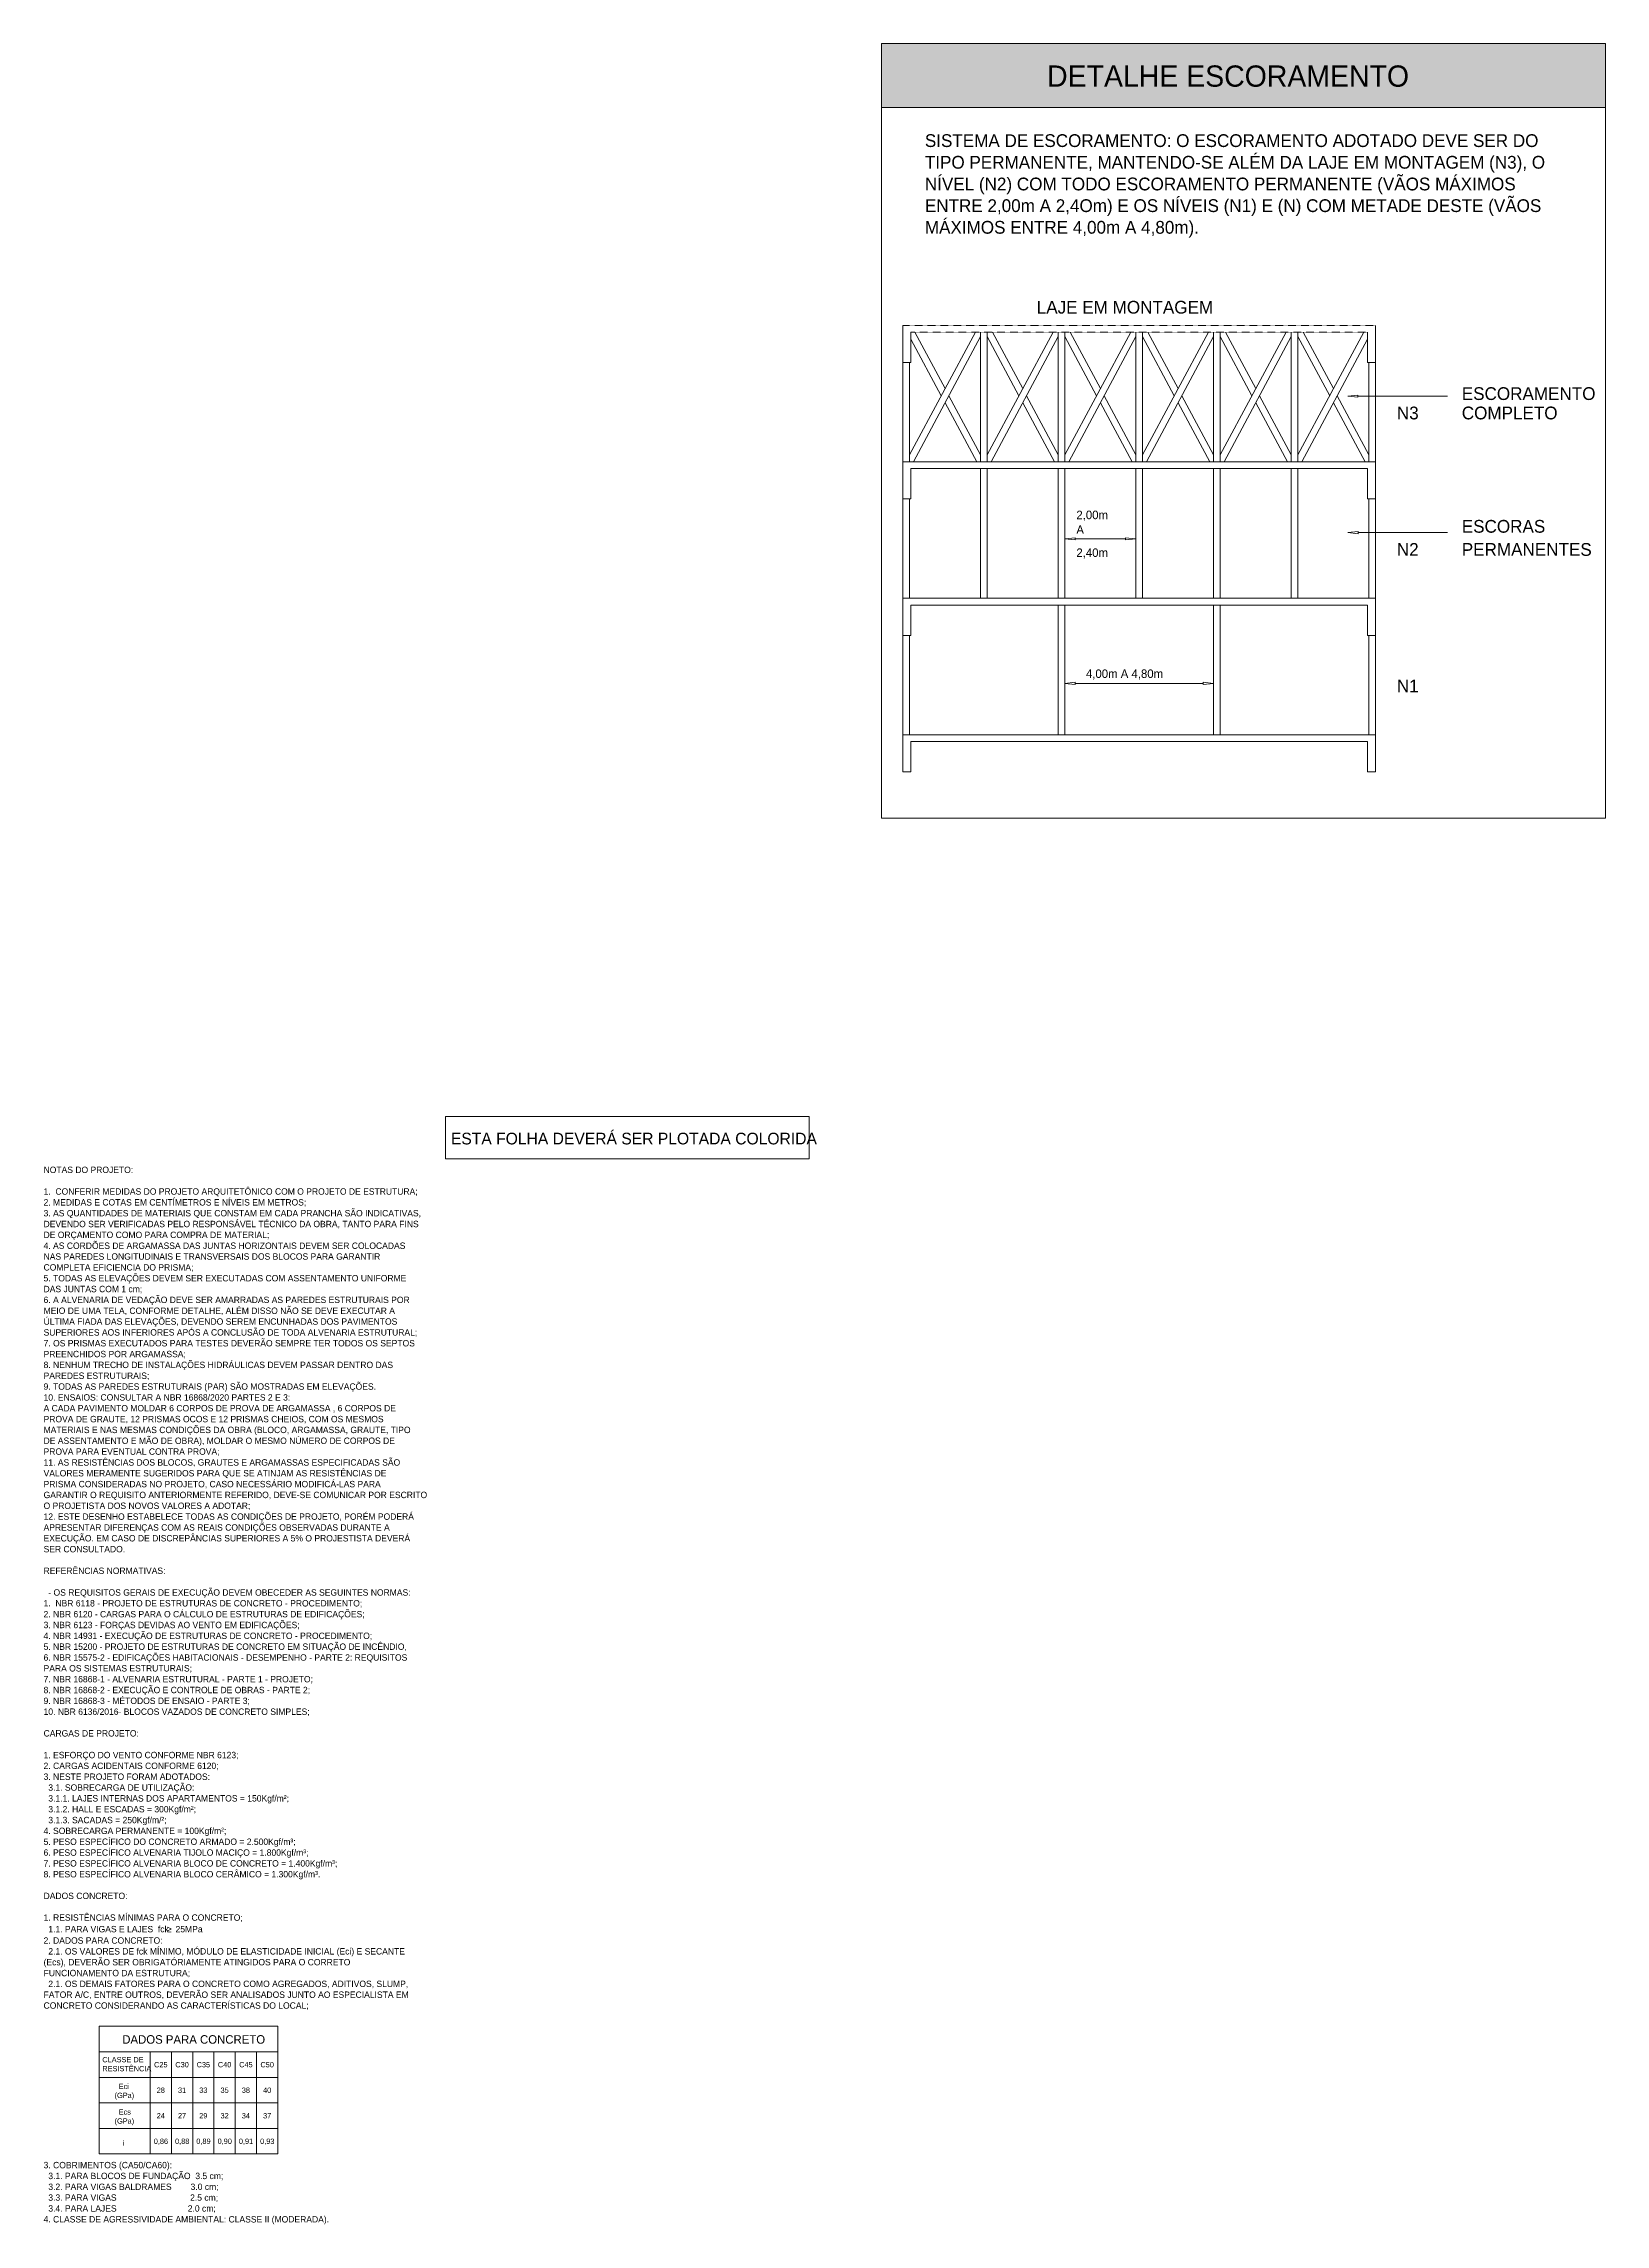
# Model space of a CAD drawing. Header units: centimetres. Extents: x 170 to 15941, y -2277 to 8860.
# Drawn here: x 170 to 3841, y -2277 to 2848 of the extents above; entities that cross this region are included whole.
import ezdxf

# ---------------------------------------------------------------- set-up
doc = ezdxf.new("R2010")
doc.units = ezdxf.units.CM
doc.linetypes.add('Projeção', pattern=[0.396875, 0.238125, -0.15875])
for name, color, linetype, lineweight, true_color in [('A-DETL-1', 1, 'Continuous', 9, 0xff0000), ('A-DETL-2', 8, 'Continuous', 9, 0x808080), ('A-DETL-GENF-1', 8, 'Continuous', 9, 0x808080), ('G-ANNO-TEXT-1', 1, 'Continuous', 9, 0xff0000)]:
    doc.layers.add(name, color=color, linetype=linetype, lineweight=lineweight, true_color=true_color)
for name, color, linetype, lineweight in [('A-DETL-THIN', 7, 'Continuous', 9), ('A-FLOR-OVHD', 7, 'Projeção', 9), ('G-ANNO-TEXT', 7, 'Continuous', 9)]:
    doc.layers.add(name, color=color, linetype=linetype, lineweight=lineweight)
doc.styles.add('Bahnschrift', font='', dxfattribs={"height": 15})
doc.styles.add('Bahnschrift_1', font='', dxfattribs={"height": 20})
doc.styles.add('Bahnschrift_2', font='', dxfattribs={"height": 12.5})
doc.styles.add('Bahnschrift_3', font='', dxfattribs={"height": 27.5})
doc.styles.add('Bahnschrift_4', font='', dxfattribs={"height": 30})
doc.styles.add('Bahnschrift_5', font='', dxfattribs={"height": 50})
doc.styles.add('Segoe UI Symbol', font='seguisym.ttf', dxfattribs={"height": 15})
doc.styles.get('Bahnschrift').set_extended_font_data('Bahnschrift')
doc.styles.get('Bahnschrift_1').set_extended_font_data('Bahnschrift')
doc.styles.get('Bahnschrift_2').set_extended_font_data('Bahnschrift')
doc.styles.get('Bahnschrift_3').set_extended_font_data('Bahnschrift')
doc.styles.get('Bahnschrift_4').set_extended_font_data('Bahnschrift')
doc.styles.get('Bahnschrift_5').set_extended_font_data('Bahnschrift')

msp = doc.modelspace()

# ---------------------------------------------------------------- hatches: boundary and pattern name
at = {"layer": 'A-DETL-GENF-1'}
msp.add_hatch(color=256, dxfattribs=at).paths.add_polyline_path([(3840.8, 2697.6), (3840.8, 2847.6), (2139.3, 2847.6), (2139.3, 2697.6)])

# ---------------------------------------------------------------- linework, layer by layer
at = {"layer": 'A-DETL-1'}
for p, q in [((1114.6, 326.7), (1969.1, 326.7)), ((1114.6, 226.7), (1114.6, 326.7)), ((1969.1, 326.7), (1969.1, 226.7)), ((1969.1, 226.7), (1114.6, 226.7))]:
    msp.add_line(p, q, dxfattribs=at)
at = {"layer": 'A-DETL-2'}
for p, q in [((3259.2, 2021.7), (3235.1, 2019.1)), ((3235.1, 2019.1), (3259.2, 2016.6)), ((3259.2, 2016.6), (3259.2, 2021.7)), ((3259.7, 1701), (3235.6, 1698.5)), ((3235.6, 1698.5), (3259.7, 1695.9)), ((3259.7, 1695.9), (3259.7, 1701)), ((2594.7, 1686.1), (2570.6, 1683.6)), ((2570.6, 1683.6), (2594.7, 1681.1)), ((2594.7, 1681.1), (2594.7, 1686.1)), ((2713.1, 1686.1), (2737.3, 1683.6)), ((2713.1, 1681.1), (2713.1, 1686.1)), ((2737.3, 1683.6), (2713.1, 1681.1)), ((2594.7, 1346.8), (2570.6, 1344.2)), ((2570.6, 1344.2), (2594.7, 1341.7)), ((2594.7, 1341.7), (2594.7, 1346.8)), ((2895.7, 1346.8), (2919.8, 1344.2)), ((2895.7, 1341.7), (2895.7, 1346.8)), ((2919.8, 1344.2), (2895.7, 1341.7))]:
    msp.add_line(p, q, dxfattribs=at)
at = {"layer": 'A-DETL-THIN'}
for p, q in [((3840.8, 2847.6), (2139.3, 2847.6)), ((2139.3, 2847.6), (2139.3, 2697.6)), ((2139.3, 1027.6), (2139.3, 2847.6)), ((2139.3, 2847.6), (3840.8, 2847.6)), ((3840.8, 2697.6), (3840.8, 2847.6)), ((3840.8, 2847.6), (3840.8, 1027.6)), ((2139.3, 2697.6), (3840.8, 2697.6)), ((2139.3, 2697.6), (3840.8, 2697.6)), ((2189.6, 2185.5), (2189.6, 2098.2)), ((2205.5, 1881.3), (2360.1, 2169.6)), ((2208.6, 2098.2), (2208.6, 2169.6)), ((2208.6, 2153.2), (2280, 2020.2)), ((2214.3, 1864.8), (2372.1, 2159.1)), ((2217.5, 2169.6), (2288.8, 2036.8)), ((2372.1, 2169.6), (2372.1, 1864.8)), ((2388, 2169.6), (2388, 1864.8)), ((2388, 1881.3), (2542.6, 2169.6)), ((2388, 2159.1), (2462.5, 2020.2)), ((2396.9, 1864.8), (2554.7, 2159.1)), ((2400.1, 2169.6), (2471.4, 2036.8)), ((2554.7, 2169.6), (2554.7, 1864.8)), ((2570.6, 2169.6), (2570.6, 1864.8)), ((2570.6, 1881.3), (2725.2, 2169.6)), ((2570.6, 2159.1), (2645.1, 2020.2)), ((2579.4, 1864.8), (2737.3, 2159.1)), ((2582.7, 2169.6), (2653.9, 2036.8)), ((2737.3, 2169.6), (2737.3, 1864.8)), ((2753.1, 2169.6), (2753.1, 1864.8)), ((2753.1, 1881.3), (2907.8, 2169.6)), ((2753.1, 2159.1), (2827.6, 2020.2)), ((2762, 1864.8), (2919.8, 2159.1)), ((2765.2, 2169.6), (2836.5, 2036.8)), ((2919.8, 2169.6), (2919.8, 1864.8)), ((2935.7, 2169.6), (2935.7, 1864.8)), ((2935.7, 1881.3), (3090.3, 2169.6)), ((2935.7, 2159.1), (3010.2, 2020.2)), ((2944.6, 1864.8), (3102.4, 2159.1)), ((2947.8, 2169.6), (3019.1, 2036.8)), ((3102.4, 2169.6), (3102.4, 1864.8)), ((3118.3, 2169.6), (3118.3, 1864.8)), ((3118.3, 1881.3), (3272.9, 2169.6)), ((3118.3, 2159.1), (3192.8, 2020.2)), ((3127.1, 1864.8), (3281.8, 2153.2)), ((3130.3, 2169.6), (3201.6, 2036.8)), ((3281.8, 2169.6), (3281.8, 2098.2)), ((3300.8, 2098.2), (3300.8, 2185.5)), ((2189.6, 2098.2), (2189.6, 1864.8)), ((2189.6, 2098.2), (2208.6, 2098.2)), ((2205.5, 2098.2), (2205.5, 1864.8)), ((3281.8, 2098.2), (3300.8, 2098.2)), ((3285, 2098.2), (3285, 1864.8)), ((3300.8, 2098.2), (3300.8, 1864.8)), ((2288.8, 2003.7), (2363.3, 1864.8)), ((2297.7, 2020.2), (2372.1, 1881.3)), ((2471.4, 2003.7), (2545.9, 1864.8)), ((2480.2, 2020.2), (2554.7, 1881.3)), ((2653.9, 2003.7), (2728.4, 1864.8)), ((2662.8, 2020.2), (2737.3, 1881.3)), ((2836.5, 2003.7), (2911, 1864.8)), ((2845.3, 2020.2), (2919.8, 1881.3)), ((3019.1, 2003.7), (3093.6, 1864.8)), ((3027.9, 2020.2), (3102.4, 1881.3)), ((3201.6, 2003.7), (3276.1, 1864.8)), ((3210.5, 2020.2), (3285, 1881.3)), ((3259.2, 2019.1), (3469.7, 2019.1)), ((2189.6, 1864.8), (3300.8, 1864.8)), ((2189.6, 1777.5), (2189.6, 1864.8)), ((3281.8, 1849), (2208.6, 1849)), ((2208.6, 1849), (2208.6, 1777.5)), ((2372.1, 1849), (2372.1, 1544.2)), ((2388, 1849), (2388, 1544.2)), ((2554.7, 1849), (2554.7, 1544.2)), ((2570.6, 1849), (2570.6, 1544.2)), ((2737.3, 1849), (2737.3, 1544.2)), ((2753.1, 1849), (2753.1, 1544.2)), ((2919.8, 1849), (2919.8, 1544.2)), ((2935.7, 1849), (2935.7, 1544.2)), ((3102.4, 1849), (3102.4, 1544.2)), ((3118.3, 1849), (3118.3, 1544.2)), ((3281.8, 1777.5), (3281.8, 1849)), ((3300.8, 1864.8), (3300.8, 1777.5)), ((2208.6, 1777.5), (2189.6, 1777.5)), ((2189.6, 1777.5), (2189.6, 1544.2)), ((2205.5, 1777.5), (2205.5, 1544.2)), ((3300.8, 1777.5), (3281.8, 1777.5)), ((3285, 1777.5), (3285, 1544.2)), ((3300.8, 1777.5), (3300.8, 1544.2)), ((3259.7, 1698.5), (3469.7, 1698.5)), ((2594.7, 1683.6), (2713.1, 1683.6)), ((2189.6, 1544.2), (3300.8, 1544.2)), ((2189.6, 1456.9), (2189.6, 1544.2)), ((3300.8, 1544.2), (3300.8, 1456.9)), ((3281.8, 1528.3), (2208.6, 1528.3)), ((2208.6, 1528.3), (2208.6, 1456.9)), ((2554.7, 1528.3), (2554.7, 1223.5)), ((2570.6, 1528.3), (2570.6, 1223.5)), ((2919.8, 1223.5), (2919.8, 1528.3)), ((2919.8, 1528.3), (2919.8, 1223.5)), ((2935.7, 1528.3), (2935.7, 1223.5)), ((3281.8, 1456.9), (3281.8, 1528.3)), ((2208.6, 1456.9), (2189.6, 1456.9)), ((2189.6, 1456.9), (2189.6, 1223.5)), ((2205.5, 1456.9), (2205.5, 1223.5)), ((3300.8, 1456.9), (3281.8, 1456.9)), ((3285, 1223.5), (3285, 1456.9)), ((3285, 1456.9), (3285, 1223.5)), ((3300.8, 1456.9), (3300.8, 1223.5)), ((2594.7, 1344.2), (2895.7, 1344.2)), ((2189.6, 1223.5), (3300.8, 1223.5)), ((2189.6, 1136.2), (2189.6, 1223.5)), ((3281.8, 1207.6), (2208.6, 1207.6)), ((2208.6, 1207.6), (2208.6, 1136.2)), ((3281.8, 1136.2), (3281.8, 1207.6)), ((3300.8, 1223.5), (3300.8, 1136.2)), ((2208.6, 1136.2), (2189.6, 1136.2)), ((3300.8, 1136.2), (3281.8, 1136.2)), ((3840.8, 1027.6), (2139.3, 1027.6)), ((300.4, -1811.7), (300.4, -2111.7)), ((720.4, -1811.7), (300.4, -1811.7)), ((720.4, -1811.7), (720.4, -2111.7)), ((300.4, -1871.7), (720.4, -1871.7)), ((420.4, -1871.7), (420.4, -2111.7)), ((470.4, -1871.7), (470.4, -2111.7)), ((520.4, -1871.7), (520.4, -2111.7)), ((570.4, -1871.7), (570.4, -2111.7)), ((620.4, -1871.7), (620.4, -2111.7)), ((670.4, -1871.7), (670.4, -2111.7)), ((300.4, -1931.7), (720.4, -1931.7)), ((300.4, -1991.7), (720.4, -1991.7)), ((300.4, -2051.7), (720.4, -2051.7)), ((300.4, -2111.7), (720.4, -2111.7))]:
    msp.add_line(p, q, dxfattribs=at)
at = {"layer": 'A-FLOR-OVHD'}
for p, q in [((3300.8, 2185.5), (2189.6, 2185.5)), ((2208.6, 2169.6), (3281.8, 2169.6))]:
    msp.add_line(p, q, dxfattribs=at)

# ---------------------------------------------------------------- texts
at = {"layer": 'G-ANNO-TEXT', "attachment_point": 1}
for s, insert, char_height, width, style in [('DETALHE ESCORAMENTO', (2528.6, 2796.3), 50, 985.274, 'Bahnschrift_5'), ('SISTEMA DE ESCORAMENTO: O ESCORAMENTO ADOTADO DEVE SER DO ', (2241.3, 2634.6), 30, 1662.7, 'Bahnschrift_4'), ('TIPO PERMANENTE, MANTENDO-SE ALÉM DA LAJE EM MONTAGEM (N3), O ', (2241.3, 2583.7), 30, 1735.653, 'Bahnschrift_4'), ('NÍVEL (N2) COM TODO ESCORAMENTO PERMANENTE (VÃOS MÁXIMOS ', (2241.3, 2532.7), 30, 1627.426, 'Bahnschrift_4'), ('ENTRE 2,00m A 2,4Om) E OS NÍVEIS (N1) E (N) COM METADE DESTE (VÃOS ', (2241.3, 2481.8), 30, 1714.81, 'Bahnschrift_4'), ('MÁXIMOS ENTRE 4,00m A 4,80m).', (2241.3, 2430.9), 30, 776.033, 'Bahnschrift_4'), ('LAJE EM MONTAGEM', (2504.3, 2243.1), 30, 486.624, 'Bahnschrift_4'), ('ESCORAMENTO', (3503.3, 2040.1), 30, 357.553, 'Bahnschrift_4'), ('N3', (3350.7, 1994.6), 30, 63.333, 'Bahnschrift_4'), ('COMPLETO', (3503.3, 1994.6), 30, 254.937, 'Bahnschrift_4'), ('2,00m', (2597.4, 1750), 20, 93.797, 'Bahnschrift_1'), ('A', (2597.4, 1715.6), 20, 22.447, 'Bahnschrift_1'), ('ESCORAS', (3503.3, 1728.2), 30, 224.472, 'Bahnschrift_4'), ('2,40m', (2597.4, 1661.3), 20, 93.797, 'Bahnschrift_1'), ('N2', (3350.7, 1673.9), 30, 62.532, 'Bahnschrift_4'), ('PERMANENTES', (3503.3, 1673.9), 30, 358.354, 'Bahnschrift_4'), ('4,00m A 4,80m', (2619.9, 1376.9), 20, 232.489, 'Bahnschrift_1'), ('N1', (3350.7, 1353.2), 30, 52.911, 'Bahnschrift_4'), ('NOTAS DO PROJETO:', (169.9, 208.5), 15, 238.101, 'Bahnschrift'), ('1.  CONFERIR MEDIDAS DO PROJETO ARQUITETÔNICO COM O PROJETO DE ESTRUTURA;', (169.9, 157.6), 15, 999.303, 'Bahnschrift'), ('3. AS QUANTIDADES DE MATERIAIS QUE CONSTAM EM CADA PRANCHA SÃO INDICATIVAS, ', (169.9, 106.6), 15, 1041.392, 'Bahnschrift'), ('2. MEDIDAS E COTAS EM CENTÍMETROS E NÍVEIS EM METROS;', (169.9, 132.1), 15, 713.502, 'Bahnschrift'), ('DEVENDO SER VERIFICADAS PELO RESPONSÁVEL TÉCNICO DA OBRA, TANTO PARA FINS ', (169.9, 81.2), 15, 1035.78, 'Bahnschrift'), ('DE ORÇAMENTO COMO PARA COMPRA DE MATERIAL;', (169.9, 55.7), 15, 614.894, 'Bahnschrift'), ('4. AS CORDÕES DE ARGAMASSA DAS JUNTAS HORIZONTAIS DEVEM SER COLOCADAS ', (169.9, 30.2), 15, 997.7, 'Bahnschrift'), ('NAS PAREDES LONGITUDINAIS E TRANSVERSAIS DOS BLOCOS PARA GARANTIR ', (169.9, 4.8), 15, 935.168, 'Bahnschrift'), ('5. TODAS AS ELEVAÇÕES DEVEM SER EXECUTADAS COM ASSENTAMENTO UNIFORME ', (169.9, -46.2), 15, 993.692, 'Bahnschrift'), ('COMPLETA EFICIENCIA DO PRISMA;', (169.9, -20.7), 15, 412.468, 'Bahnschrift'), ('6. A ALVENARIA DE VEDAÇÃO DEVE SER AMARRADAS AS PAREDES ESTRUTURAIS POR ', (169.9, -97.1), 15, 1016.941, 'Bahnschrift'), ('DAS JUNTAS COM 1 cm;', (169.9, -71.6), 15, 270.169, 'Bahnschrift'), ('ÚLTIMA FIADA DAS ELEVAÇÕES, DEVENDO SEREM ENCUNHADAS DOS PAVIMENTOS ', (169.9, -148), 15, 980.865, 'Bahnschrift'), ('MEIO DE UMA TELA, CONFORME DETALHE, ALÉM DISSO NÃO SE DEVE EXECUTAR A ', (169.9, -122.6), 15, 968.038, 'Bahnschrift'), ('SUPERIORES AOS INFERIORES APÓS A CONCLUSÃO DE TODA ALVENARIA ESTRUTURAL;', (169.9, -173.5), 15, 1023.755, 'Bahnschrift'), ('7. OS PRISMAS EXECUTADOS PARA TESTES DEVERÃO SEMPRE TER TODOS OS SEPTOS ', (169.9, -199), 15, 1005.316, 'Bahnschrift'), ('^I', (1014.6, -173.5), 15, 4.409, 'Bahnschrift'), ('8. NENHUM TRECHO DE INSTALAÇÕES HIDRÁULICAS DEVEM PASSAR DENTRO DAS ', (169.9, -249.9), 15, 970.443, 'Bahnschrift'), ('PREENCHIDOS POR ARGAMASSA;', (169.9, -224.4), 15, 390.021, 'Bahnschrift'), ('9. TODAS AS PAREDES ESTRUTURAIS (PAR) SÃO MOSTRADAS EM ELEVAÇÕES.', (169.9, -300.8), 15, 908.713, 'Bahnschrift'), ('PAREDES ESTRUTURAIS;', (169.9, -275.3), 15, 287.405, 'Bahnschrift'), ('^I', (919.7, -300.8), 15, 11.224, 'Bahnschrift'), ('A CADA PAVIMENTO MOLDAR 6 CORPOS DE PROVA DE ARGAMASSA , 6 CORPOS DE ', (169.9, -351.7), 15, 970.844, 'Bahnschrift'), ('10. ENSAIOS: CONSULTAR A NBR 16868/2020 PARTES 2 E 3:', (169.9, -326.3), 15, 680.232, 'Bahnschrift'), ('PROVA DE GRAUTE, 12 PRISMAS OCOS E 12 PRISMAS CHEIOS, COM OS MESMOS ', (169.9, -377.2), 15, 921.941, 'Bahnschrift'), ('MATERIAIS E NAS MESMAS CONDIÇÕES DA OBRA (BLOCO, ARGAMASSA, GRAUTE, TIPO ', (169.9, -402.7), 15, 1011.73, 'Bahnschrift'), ('DE ASSENTAMENTO E MÃO DE OBRA), MOLDAR O MESMO NÚMERO DE CORPOS DE ', (169.9, -428.1), 15, 964.029, 'Bahnschrift'), ('PROVA PARA EVENTUAL CONTRA PROVA;', (169.9, -453.6), 15, 481.413, 'Bahnschrift'), ('VALORES MERAMENTE SUGERIDOS PARA QUE SE ATINJAM AS RESISTÊNCIAS DE ', (169.9, -504.5), 15, 950, 'Bahnschrift'), ('11. AS RESISTÊNCIAS DOS BLOCOS, GRAUTES E ARGAMASSAS ESPECIFICADAS SÃO ', (169.9, -479.1), 15, 973.249, 'Bahnschrift'), ('GARANTIR O REQUISITO ANTERIORMENTE REFERIDO, DEVE-SE COMUNICAR POR ESCRITO ', (169.9, -555.5), 15, 1041.392, 'Bahnschrift'), ('PRISMA CONSIDERADAS NO PROJETO, CASO NECESSÁRIO MODIFICÁ-LAS PARA ', (169.9, -530), 15, 937.974, 'Bahnschrift'), ('O PROJETISTA DOS NOVOS VALORES A ADOTAR;', (169.9, -580.9), 15, 557.974, 'Bahnschrift'), ('12. ESTE DESENHO ESTABELECE TODAS AS CONDIÇÕES DE PROJETO, PORÉM PODERÁ ', (169.9, -606.4), 15, 1002.911, 'Bahnschrift'), ('APRESENTAR DIFERENÇAS COM AS REAIS CONDIÇÕES OBSERVADAS DURANTE A ', (169.9, -631.9), 15, 956.413, 'Bahnschrift'), ('EXECUÇÃO. EM CASO DE DISCREPÂNCIAS SUPERIORES A 5% O PROJESTISTA DEVERÁ ', (169.9, -657.3), 15, 1002.51, 'Bahnschrift'), ('SER CONSULTADO.', (169.9, -682.8), 15, 220.464, 'Bahnschrift'), ('REFERÊNCIAS NORMATIVAS:', (169.9, -733.7), 15, 334.705, 'Bahnschrift'), ('1.  NBR 6118 - PROJETO DE ESTRUTURAS DE CONCRETO - PROCEDIMENTO;', (169.9, -810.1), 15, 855.801, 'Bahnschrift'), ('  - OS REQUISITOS GERAIS DE EXECUÇÃO DEVEM OBECEDER AS SEGUINTES NORMAS:', (169.9, -784.7), 15, 998.101, 'Bahnschrift'), ('3. NBR 6123 - FORÇAS DEVIDAS AO VENTO EM EDIFICAÇÕES;', (169.9, -861.1), 15, 700.675, 'Bahnschrift'), ('2. NBR 6120 - CARGAS PARA O CÁLCULO DE ESTRUTURAS DE EDIFICAÇÕES;', (169.9, -835.6), 15, 880.253, 'Bahnschrift'), ('4. NBR 14931 - EXECUÇÃO DE ESTRUTURAS DE CONCRETO - PROCEDIMENTO;', (169.9, -886.5), 15, 889.071, 'Bahnschrift'), ('5. NBR 15200 - PROJETO DE ESTRUTURAS DE CONCRETO EM SITUAÇÃO DE INCÊNDIO,', (169.9, -912), 15, 988.08, 'Bahnschrift'), ('6. NBR 15575-2 - EDIFICAÇÕES HABITACIONAIS - DESEMPENHO - PARTE 2: REQUISITOS ', (169.9, -937.5), 15, 1020.949, 'Bahnschrift'), ('PARA OS SISTEMAS ESTRUTURAIS;', (169.9, -962.9), 15, 404.852, 'Bahnschrift'), ('8. NBR 16868-2 - EXECUÇÃO E CONTROLE DE OBRAS - PARTE 2;', (169.9, -1013.9), 15, 739.156, 'Bahnschrift'), ('7. NBR 16868-1 - ALVENARIA ESTRUTURAL - PARTE 1 - PROJETO;', (169.9, -988.4), 15, 748.776, 'Bahnschrift'), ('9. NBR 16868-3 - MÉTODOS DE ENSAIO - PARTE 3;', (169.9, -1039.3), 15, 577.215, 'Bahnschrift'), ('10. NBR 6136/2016 ', (169.9, -1064.8), 15, 207.236, 'Bahnschrift'), ('–', (340.9, -1064.8), 15, 14.43, 'Bahnschrift'), (' BLOCOS VAZADOS DE CONCRETO SIMPLES;', (352.8, -1064.8), 15, 511.076, 'Bahnschrift'), ('CARGAS DE PROJETO: ', (169.9, -1115.7), 15, 262.553, 'Bahnschrift'), ('1. ESFORÇO DO VENTO CONFORME NBR 6123;', (169.9, -1166.7), 15, 516.287, 'Bahnschrift'), ('3. NESTE PROJETO FORAM ADOTADOS:', (169.9, -1217.6), 15, 447.342, 'Bahnschrift'), ('2. CARGAS ACIDENTAIS CONFORME 6120;', (169.9, -1192.1), 15, 474.198, 'Bahnschrift'), ('  3.1. SOBRECARGA DE UTILIZAÇÃO:', (169.9, -1243.1), 15, 406.856, 'Bahnschrift'), ('  3.1.1. LAJES INTERNAS DOS APARTAMENTOS = 150Kgf/m²;', (169.9, -1268.5), 15, 671.413, 'Bahnschrift'), ('  3.1.2. HALL E ESCADAS = 300Kgf/m²;', (169.9, -1294), 15, 429.304, 'Bahnschrift'), ('  3.1.3. SACADAS = 250Kgf/m/²;', (169.9, -1319.5), 15, 347.932, 'Bahnschrift'), ('4. SOBRECARGA PERMANENTE = 100Kgf/m²;', (169.9, -1344.9), 15, 506.266, 'Bahnschrift'), ('5. PESO ESPECÍFICO DO CONCRETO ARMADO = 2.500Kgf/m³;', (169.9, -1370.4), 15, 692.257, 'Bahnschrift'), ('6. PESO ESPECÍFICO ALVENARIA TIJOLO MACIÇO = 1.800Kgf/m³;', (169.9, -1395.9), 15, 732.342, 'Bahnschrift'), ('7. PESO ESPECÍFICO ALVENARIA BLOCO DE CONCRETO = 1.400Kgf/m³;', (169.9, -1421.3), 15, 806.097, 'Bahnschrift'), ('8. PESO ESPECÍFICO ALVENARIA BLOCO CERÂMICO = 1.300Kgf/m³.', (169.9, -1446.8), 15, 764.81, 'Bahnschrift'), ('DADOS CONCRETO:', (169.9, -1497.7), 15, 222.468, 'Bahnschrift'), ('1. RESISTÊNCIAS MÍNIMAS PARA O CONCRETO;', (169.9, -1548.7), 15, 540.337, 'Bahnschrift'), ('  1.1. PARA VIGAS E LAJES  fck ', (169.9, -1575.8), 15, 351.54, 'Bahnschrift'), ('≥', (460, -1575.8), 15, 17.637, 'Segoe UI Symbol'), (' 25MPa', (474.5, -1575.8), 15, 83.776, 'Bahnschrift'), ('2. DADOS PARA CONCRETO:', (169.9, -1602.6), 15, 321.076, 'Bahnschrift'), ('  2.1. OS VALORES DE fck MÍNIMO, MÓDULO DE ELASTICIDADE INICIAL (Eci) E SECANTE ', (169.9, -1628), 15, 1007.32, 'Bahnschrift'), ('(Ecs), DEVERÃO SER OBRIGATÓRIAMENTE ATINGIDOS PARA O CORRETO ', (169.9, -1653.5), 15, 838.565, 'Bahnschrift'), ('FUNCIONAMENTO DA ESTRUTURA;', (169.9, -1679), 15, 398.038, 'Bahnschrift'), ('FATOR A/C, ENTRE OUTROS, DEVERÃO SER ANALISADOS JUNTO AO ESPECIALISTA EM ', (169.9, -1729.9), 15, 1004.915, 'Bahnschrift'), ('  2.1. OS DEMAIS FATORES PARA O CONCRETO COMO AGREGADOS, ADITIVOS, SLUMP, ', (169.9, -1704.4), 15, 987.278, 'Bahnschrift'), ('CONCRETO CONSIDERANDO AS CARACTERÍSTICAS DO LOCAL;', (169.9, -1755.4), 15, 718.312, 'Bahnschrift'), ('DADOS PARA CONCRETO', (354.8, -1832.6), 20, 385.211, 'Bahnschrift_1'), ('CLASSE DE ', (308, -1883.8), 12.5, 116.245, 'Bahnschrift_2'), ('C25', (429.6, -1895.6), 12.5, 35.675, 'Bahnschrift_2'), ('C30', (479.6, -1895.6), 12.5, 36.076, 'Bahnschrift_2'), ('C35', (529.6, -1895.6), 12.5, 36.076, 'Bahnschrift_2'), ('C40', (579.6, -1895.6), 12.5, 36.878, 'Bahnschrift_2'), ('C45', (629.6, -1895.6), 12.5, 36.878, 'Bahnschrift_2'), ('C50', (679.6, -1895.6), 12.5, 36.477, 'Bahnschrift_2'), ('RESISTÊNCIA ', (308, -1905), 12.5, 135.886, 'Bahnschrift_2'), ('  Eci', (336.8, -1946.7), 12.5, 39.684, 'Bahnschrift_2'), ('(GPa) ', (336.8, -1967.8), 12.5, 55.717, 'Bahnschrift_2'), ('28', (435.8, -1955.6), 12.5, 22.848, 'Bahnschrift_2'), ('31', (485.8, -1955.6), 12.5, 18.439, 'Bahnschrift_2'), ('33', (535.8, -1955.6), 12.5, 22.447, 'Bahnschrift_2'), ('35', (585.8, -1955.6), 12.5, 22.848, 'Bahnschrift_2'), ('38', (635.8, -1955.6), 12.5, 23.249, 'Bahnschrift_2'), ('40', (685.8, -1955.6), 12.5, 23.65, 'Bahnschrift_2'), ('(GPa) ', (336.8, -2028), 12.5, 55.717, 'Bahnschrift_2'), ('  Ecs', (336.8, -2006.8), 12.5, 45.295, 'Bahnschrift_2'), ('24', (435.8, -2015.6), 12.5, 22.848, 'Bahnschrift_2'), ('27', (485.8, -2015.6), 12.5, 21.646, 'Bahnschrift_2'), ('29', (535.8, -2015.6), 12.5, 21.646, 'Bahnschrift_2'), ('32', (585.8, -2015.6), 12.5, 22.046, 'Bahnschrift_2'), ('34', (635.8, -2015.6), 12.5, 23.249, 'Bahnschrift_2'), ('37', (685.8, -2015.6), 12.5, 22.046, 'Bahnschrift_2'), ('  i ', (345.7, -2080), 12.5, 22.046, 'Bahnschrift_2'), ('0,86', (428.9, -2075.6), 12.5, 39.283, 'Bahnschrift_2'), ('0,88', (478.9, -2075.6), 12.5, 40.485, 'Bahnschrift_2'), ('0,89', (528.9, -2075.6), 12.5, 39.283, 'Bahnschrift_2'), ('0,90', (578.9, -2075.6), 12.5, 38.882, 'Bahnschrift_2'), ('0,91', (628.9, -2075.6), 12.5, 34.473, 'Bahnschrift_2'), ('0,93', (678.9, -2075.6), 12.5, 38.481, 'Bahnschrift_2'), ('3. COBRIMENTOS (CA50/CA60):', (169.9, -2130.3), 15, 357.553, 'Bahnschrift'), ('  3.1. PARA BLOCOS DE FUNDAÇÃO  3.5 cm;', (169.9, -2155.8), 15, 495.042, 'Bahnschrift'), ('  3.2. PARA VIGAS BALDRAMES        3.0 cm;', (169.9, -2181.3), 15, 494.24, 'Bahnschrift'), ('  3.3. PARA VIGAS                               2.5 cm;', (169.9, -2206.7), 15, 495.443, 'Bahnschrift'), ('  3.4. PARA LAJES                              2.0 cm;', (169.9, -2232.2), 15, 493.439, 'Bahnschrift'), ('4. CLASSE DE AGRESSIVIDADE AMBIENTAL: CLASSE II (MODERADA).', (169.9, -2257.7), 15, 795.274, 'Bahnschrift')]:
    msp.add_mtext(s, dxfattribs=dict(at, insert=insert, char_height=char_height, width=width, style=style))
at = {"layer": 'G-ANNO-TEXT-1', "insert": (1127.3, 288.2), "char_height": 27.5, "width": 1002.51, "attachment_point": 1, "style": 'Bahnschrift_3'}
msp.add_mtext('ESTA FOLHA DEVERÁ SER PLOTADA COLORIDA', dxfattribs=at)

doc.saveas('drawing.dxf')
